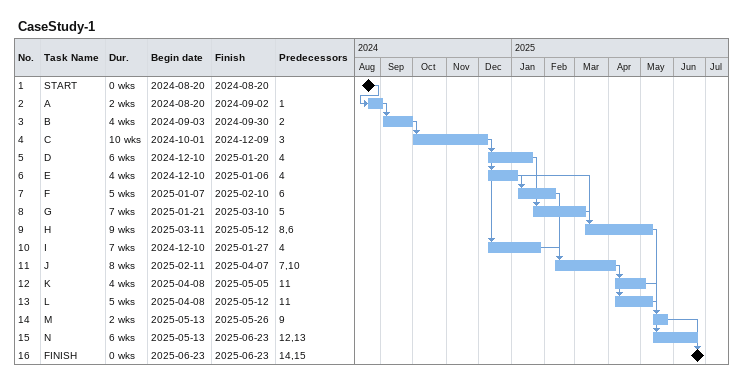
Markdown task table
CaseStudy-1

| ID | Task | Duration | Start | Finish | Predecessors |
|---|---|---|---|---|---|
| 1 | START | 0w | 2024-08-20 | 2024-08-20 |  |
| 2 | A | 2w | 2024-08-20 | 2024-09-02 | 1 |
| 3 | B | 4w | 2024-09-03 | 2024-09-30 | 2 |
| 4 | C | 10w | 2024-10-01 | 2024-12-09 | 3 |
| 5 | D | 6w | 2024-12-10 | 2025-01-20 | 4 |
| 6 | E | 4w | 2024-12-10 | 2025-01-06 | 4 |
| 7 | F | 5w | 2025-01-07 | 2025-02-10 | 6 |
| 8 | G | 7w | 2025-01-21 | 2025-03-10 | 5 |
| 9 | H | 9w | 2025-03-11 | 2025-05-12 | 8, 6 |
| 10 | I | 7w | 2024-12-10 | 2025-01-27 | 4 |
| 11 | J | 8w | 2025-02-11 | 2025-04-07 | 7, 10 |
| 12 | K | 4w | 2025-04-08 | 2025-05-05 | 11 |
| 13 | L | 5w | 2025-04-08 | 2025-05-12 | 11 |
| 14 | M | 2w | 2025-05-13 | 2025-05-26 | 9 |
| 15 | N | 6w | 2025-05-13 | 2025-06-23 | 12, 13 |
| 16 | FINISH | 0w | 2025-06-23 | 2025-06-23 | 14, 15 |
